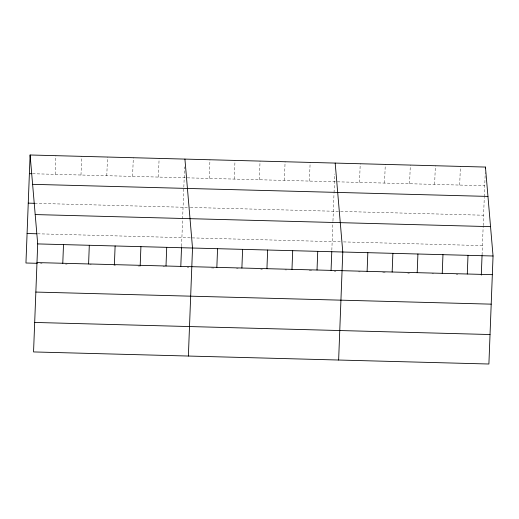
<?xml version="1.0" encoding="UTF-8"?>
<svg xmlns="http://www.w3.org/2000/svg" width="519" height="519" viewBox="0 0 519 519"><rect width="100%" height="100%" fill="white"/><g stroke="black" fill="none" stroke-linecap="round" stroke-linejoin="round"><path stroke-width="0.39" stroke-dasharray="2.6 1.95" d="M55.183 174.339L55.903 155.668M80.99 175.02L81.704 156.355M106.791 175.707L107.511 157.036M132.592 176.389L133.312 157.724M158.399 177.076L159.112 158.405M181.572 246.162L184.621 166.871M209.248 178.426L209.961 159.755M234.29 179.087L235.003 160.423M259.331 179.756L260.051 161.085M284.38 180.417L285.093 161.746M309.421 181.086L310.141 162.415M331.836 250.145L332.932 221.626M332.964 220.828L334.015 193.386M334.048 192.607L334.761 173.969M359.511 182.409L360.225 163.745M384.553 183.077L385.273 164.406M409.595 183.739L410.315 165.074M434.643 184.407L435.357 165.736M459.685 185.069L460.405 166.398M482.073 254.913L483.17 226.414M483.195 225.609L484.285 197.376M484.311 196.597L485.239 172.509M32.606 173.735L484.733 185.731M34.702 203.312L189.532 207.418M190.337 207.438L339.796 211.402M340.6 211.428L483.598 215.223M37.563 233.797L340.243 241.828M343.474 241.912L482.43 245.597M40.463 263.386L42.078 263.431M65.459 264.054L67.074 264.093M89.651 264.696L91.266 264.735M113.843 265.332L115.452 265.378M138.035 265.975L140.448 266.039M163.031 266.643L164.64 266.682M187.229 267.285L188.845 267.324M211.467 267.927L213.893 267.992M236.508 268.589L238.13 268.634M260.746 269.231L262.361 269.277M284.983 269.874L286.598 269.919M309.22 270.522L311.647 270.581M334.262 271.184L335.877 271.229M358.499 271.826L360.115 271.872M382.737 272.469L385.163 272.533M407.778 273.137L409.394 273.176M432.016 273.779L433.631 273.818M456.253 274.421L457.868 274.46"/><path stroke-width="0.78" d="M30.102 154.986L37.705 243.917L33.553 351.934L488.898 364.014L493.05 255.997L485.447 167.066L30.102 154.986L25.95 263.003L37.238 263.302M62.786 263.269L63.506 244.598M88.593 263.95L89.307 245.286M114.394 264.638L115.114 245.967M140.195 265.319L140.915 246.655M166.002 266.007L166.716 247.336M180.8 266.338L181.546 246.934M188.371 356.04L192.523 248.024L184.92 159.093M216.845 267.356L217.565 248.685M241.893 268.018L242.607 249.354M266.935 268.686L267.655 250.015M291.983 269.348L292.697 250.683M317.025 270.016L317.738 251.345M331.064 270.321L331.777 251.702M338.635 360.03L342.787 252.007L335.183 163.076M367.115 271.346L367.828 252.675M392.156 272.008L392.877 253.337M417.198 272.67L417.918 254.005M442.246 273.338L442.96 254.667M467.288 274L468.008 255.335M481.295 275.083L482.041 255.685M485.388 168.623L485.447 167.066M29.382 173.651L31.802 173.716M32.606 184.329L487.957 196.416M28.247 203.137L34.702 203.312M35.195 214.568L490.539 226.647M27.085 233.518L36.758 233.777M37.705 243.917L493.05 255.997M36.985 262.582L492.33 274.668M35.85 292.067L491.201 304.153M34.689 322.448L490.033 334.528"/></g></svg>
